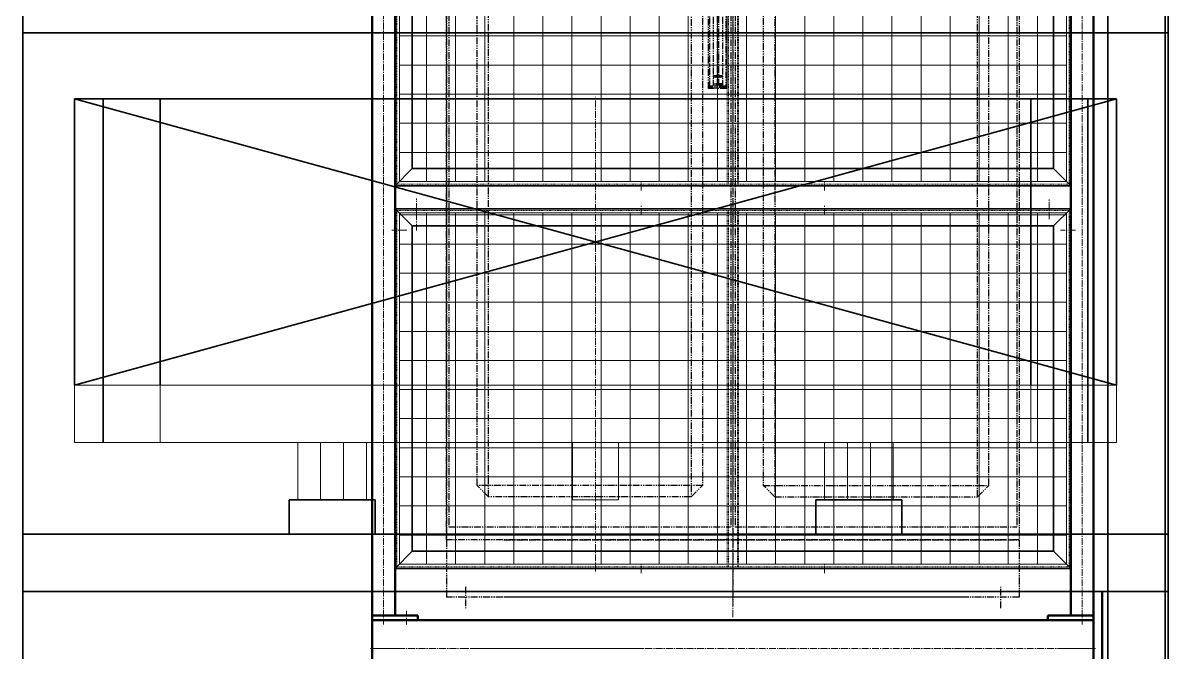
# Model space of a CAD drawing. Header units: millimetres. Extents: x -67280 to 67280, y -47520 to 47520.
# Drawn here: x 13962 to 15962, y 9119 to 10217 of the extents above; entities that cross this region are included whole.
import ezdxf

# ---------------------------------------------------------------- set-up
doc = ezdxf.new("R2010")
doc.units = ezdxf.units.MM
for name, pattern in [('双点画线', [22, 12, -2, 2, -2, 2, -2]), ('点画线', [18, 12, -2, 2, -2]), ('虚线', [2, 1, -1])]:
    doc.linetypes.add(name, pattern=pattern)
for name, color, linetype, lineweight in [('7', 30, '双点画线', 18), ('ACADCAXA细实线层', 3, 'Continuous', 18), ('EB0', 7, 'Continuous', 35), ('EB0_1', 7, 'Continuous', 35), ('中心线层', 1, '点画线', 18), ('剖面线层', 6, 'Continuous', 18), ('尺寸线层', 4, 'Continuous', 18), ('粗实线层', 7, 'Continuous', 35), ('细实线层', 3, 'Continuous', 18), ('虚线层', 100, '虚线', 18)]:
    doc.layers.add(name, color=color, linetype=linetype, lineweight=lineweight)

# ---------------------------------------------------------------- blocks, each defined once
blk = doc.blocks.new('*X1464')
at = {"layer": 'EB0_1'}
for p, q in [((0, -47), (1180, -47)), ((0, -675), (0, -47)), ((30, -77), (0, -47)), ((1150, -77), (1180, -47)), ((1180, -47), (1180, -675)), ((30, -77), (1150, -77)), ((30, -645), (30, -77)), ((1150, -77), (1150, -645)), ((0, -675), (30, -645)), ((1150, -645), (30, -645)), ((1150, -645), (1180, -675)), ((1180, -675), (0, -675))]:
    blk.add_line(p, q, dxfattribs=at)
at = {"layer": '中心线层', "linetype": '点画线', "lineweight": 18}
for p, q in [((37.5, -85.3), (37.5, -29.2)), ((1142.5, -65.2), (1142.5, -29.2)), ((430, -58), (430, -42)), ((750, -58), (750, -42)), ((20.5, -84.5), (-5.5, -84.5)), ((1188, -84.5), (1162, -84.5)), ((430, -683), (430, -667)), ((750, -683), (750, -667))]:
    blk.add_line(p, q, dxfattribs=at)
at = {"layer": '中心线层'}
blk.add_line((590, -675), (590, -37), dxfattribs=at)
at = {"layer": '剖面线层', "color": 3, "linetype": 'Continuous', "lineweight": 18}
for p, q in [((1172.5, -54.1), (7.5, -54.1)), ((7.5, -667.5), (7.5, -54.5)), ((1172.5, -57.9), (7.5, -57.9)), ((54.9, -667.5), (54.9, -54.5)), ((105.7, -667.5), (105.7, -54.5)), ((156.5, -667.5), (156.5, -54.5)), ((207.3, -667.5), (207.3, -54.5)), ((258.1, -667.5), (258.1, -54.5)), ((308.9, -667.5), (308.9, -54.5)), ((359.7, -667.5), (359.7, -54.5)), ((410.5, -667.5), (410.5, -54.5)), ((461.3, -667.5), (461.3, -54.5)), ((512.1, -667.5), (512.1, -54.5)), ((562.9, -667.5), (562.9, -54.5)), ((613.7, -667.5), (613.7, -54.5)), ((664.5, -667.5), (664.5, -54.5)), ((715.3, -667.5), (715.3, -54.5)), ((766.1, -667.5), (766.1, -54.5)), ((816.9, -667.5), (816.9, -54.5)), ((867.7, -667.5), (867.7, -54.5)), ((918.5, -667.5), (918.5, -54.5)), ((969.3, -667.5), (969.3, -54.5)), ((1020.1, -667.5), (1020.1, -54.5)), ((1070.9, -667.5), (1070.9, -54.5)), ((1121.7, -667.5), (1121.7, -54.5)), ((1172.5, -667.5), (1172.5, -54.5)), ((1172.5, -108.7), (7.5, -108.7)), ((1172.5, -159.5), (7.5, -159.5)), ((1172.5, -210.3), (7.5, -210.3)), ((1172.5, -261.1), (7.5, -261.1)), ((1172.5, -311.9), (7.5, -311.9)), ((1172.5, -362.7), (7.5, -362.7)), ((1172.5, -413.5), (7.5, -413.5)), ((1172.5, -464.3), (7.5, -464.3)), ((1172.5, -515.1), (7.5, -515.1)), ((1172.5, -565.9), (7.5, -565.9)), ((1172.5, -616.7), (7.5, -616.7))]:
    blk.add_line(p, q, dxfattribs=at)
at = {"layer": '细实线层'}
for p, q in [((7.5, -54.5), (1172.5, -54.5)), ((1172.5, -667.5), (7.5, -667.5))]:
    blk.add_line(p, q, dxfattribs=at)
at = {"layer": '虚线层'}
for p, q in [((3, -50), (1177, -50)), ((3, -672), (3, -50)), ((580, -672), (580, -50)), ((582, -672), (582, -50)), ((598, -672), (598, -50)), ((600, -672), (600, -50)), ((1177, -50), (1177, -672)), ((1177, -672), (3, -672))]:
    blk.add_line(p, q, dxfattribs=at)
blk = doc.blocks.new('*X1465')
at = {"layer": 'EB0_1'}
for p, q in [((0, -47), (1180, -47)), ((0, -675), (0, -47)), ((30, -77), (0, -47)), ((1150, -77), (1180, -47)), ((1180, -47), (1180, -675)), ((30, -77), (1150, -77)), ((30, -645), (30, -77)), ((1150, -77), (1150, -645)), ((0, -675), (30, -645)), ((1150, -645), (30, -645)), ((1150, -645), (1180, -675)), ((1180, -675), (0, -675))]:
    blk.add_line(p, q, dxfattribs=at)
at = {"layer": '中心线层', "linetype": '点画线', "lineweight": 18}
for p, q in [((37.5, -85.3), (37.5, -29.2)), ((1142.5, -65.2), (1142.5, -29.2)), ((430, -58), (430, -42)), ((750, -58), (750, -42)), ((20.5, -84.5), (-5.5, -84.5)), ((1188, -84.5), (1162, -84.5)), ((430, -683), (430, -667)), ((750, -683), (750, -667))]:
    blk.add_line(p, q, dxfattribs=at)
at = {"layer": '中心线层'}
blk.add_line((590, -675), (590, -37), dxfattribs=at)
at = {"layer": '剖面线层', "color": 3, "linetype": 'Continuous', "lineweight": 18}
for p, q in [((1172.5, -54.1), (7.5, -54.1)), ((7.5, -667.5), (7.5, -54.5)), ((1172.5, -57.9), (7.5, -57.9)), ((54.9, -667.5), (54.9, -54.5)), ((105.7, -667.5), (105.7, -54.5)), ((156.5, -667.5), (156.5, -54.5)), ((207.3, -667.5), (207.3, -54.5)), ((258.1, -667.5), (258.1, -54.5)), ((308.9, -667.5), (308.9, -54.5)), ((359.7, -667.5), (359.7, -54.5)), ((410.5, -667.5), (410.5, -54.5)), ((461.3, -667.5), (461.3, -54.5)), ((512.1, -667.5), (512.1, -54.5)), ((562.9, -667.5), (562.9, -54.5)), ((613.7, -667.5), (613.7, -54.5)), ((664.5, -667.5), (664.5, -54.5)), ((715.3, -667.5), (715.3, -54.5)), ((766.1, -667.5), (766.1, -54.5)), ((816.9, -667.5), (816.9, -54.5)), ((867.7, -667.5), (867.7, -54.5)), ((918.5, -667.5), (918.5, -54.5)), ((969.3, -667.5), (969.3, -54.5)), ((1020.1, -667.5), (1020.1, -54.5)), ((1070.9, -667.5), (1070.9, -54.5)), ((1121.7, -667.5), (1121.7, -54.5)), ((1172.5, -667.5), (1172.5, -54.5)), ((1172.5, -108.7), (7.5, -108.7)), ((1172.5, -159.5), (7.5, -159.5)), ((1172.5, -210.3), (7.5, -210.3)), ((1172.5, -261.1), (7.5, -261.1)), ((1172.5, -311.9), (7.5, -311.9)), ((1172.5, -362.7), (7.5, -362.7)), ((1172.5, -413.5), (7.5, -413.5)), ((1172.5, -464.3), (7.5, -464.3)), ((1172.5, -515.1), (7.5, -515.1)), ((1172.5, -565.9), (7.5, -565.9)), ((1172.5, -616.7), (7.5, -616.7))]:
    blk.add_line(p, q, dxfattribs=at)
at = {"layer": '细实线层'}
for p, q in [((7.5, -54.5), (1172.5, -54.5)), ((1172.5, -667.5), (7.5, -667.5))]:
    blk.add_line(p, q, dxfattribs=at)
at = {"layer": '虚线层'}
for p, q in [((3, -50), (1177, -50)), ((3, -672), (3, -50)), ((580, -672), (580, -50)), ((582, -672), (582, -50)), ((598, -672), (598, -50)), ((600, -672), (600, -50)), ((1177, -50), (1177, -672)), ((1177, -672), (3, -672))]:
    blk.add_line(p, q, dxfattribs=at)
blk = doc.blocks.new('*X1463')
at = {"layer": '7', "linetype": '双点画线', "lineweight": 25}
for p, q in [((-644.9, -271.5), (-644.9, -2232)), ((-1144.9, -318), (-1145, -2118)), ((-1145, -2118), (-1144.9, -318)), ((-144.9, -318), (-145, -2118)), ((-1140.9, -320.5), (-1141, -2095.5)), ((-1140.9, -320.5), (-1141, -2095.5)), ((-648.9, -320.5), (-648.9, -2095.5)), ((-640.9, -320.5), (-640.9, -2095.5)), ((-148.9, -320.5), (-149, -2095.5)), ((-1071.9, -2043), (-1071.9, -373)), ((-717.9, -373), (-717.9, -2043)), ((-571.9, -373), (-571.9, -2043)), ((-217.9, -2043), (-217.9, -373)), ((-1091.9, -2023), (-1091.9, -393)), ((-697.9, -393), (-697.9, -2023)), ((-591.9, -393), (-591.9, -2023)), ((-197.9, -2023), (-197.9, -393)), ((-679.4, -1183.8), (-679.4, -1324.3)), ((-672.4, -1181.3), (-672.4, -1322.3)), ((-670.4, -1181.3), (-670.4, -1322.3)), ((-663.4, -1183.8), (-663.4, -1324.3)), ((-672.4, -1308.3), (-679.4, -1308.3)), ((-672.4, -1310.3), (-679.4, -1310.3)), ((-663.4, -1308.3), (-670.4, -1308.3)), ((-663.4, -1310.3), (-670.4, -1310.3)), ((-657.4, -1326.3), (-685.4, -1326.3)), ((-663.4, -1322.3), (-679.4, -1322.3)), ((-663.4, -1324.3), (-679.4, -1324.3)), ((-1145, -1933.9), (-1144.9, -1484)), ((-697.9, -2023), (-1091.9, -2023)), ((-1071.9, -2043), (-1091.9, -2023)), ((-717.9, -2043), (-697.9, -2023)), ((-571.9, -2043), (-591.9, -2023)), ((-591.9, -2023), (-197.9, -2023)), ((-217.9, -2043), (-197.9, -2023)), ((-717.9, -2043), (-1071.9, -2043)), ((-571.9, -2043), (-217.9, -2043)), ((-1141, -2095.5), (-648.9, -2095.5)), ((-640.9, -2095.5), (-149, -2095.5)), ((-1145, -2118), (-1145, -2218)), ((-145, -2118), (-1145, -2118)), ((-145, -2118), (-1045, -2118)), ((-145, -2118), (-1045, -2118)), ((-1045, -2118), (-145, -2118)), ((-145, -2118), (-145, -2218)), ((-145, -2218), (-1145, -2218)), ((-1112.3, -2200), (-1112.3, -2237.5)), ((-245, -2218), (-1045, -2218)), ((-177.3, -2237.5), (-177.3, -2200))]:
    blk.add_line(p, q, dxfattribs=at)
for points in [[(-657.4, -1102.3), (-657.4, -1328.3), (-685.4, -1328.3), (-685.4, -1102.3)], [(-657.4, -1129.3), (-655.4, -1129.3), (-655.4, -1330.3), (-687.4, -1330.3), (-687.4, -1129.3), (-685.4, -1129.3)]]:
    blk.add_lwpolyline(points, dxfattribs=at)
at = {"layer": 'EB0', "linetype": 'Continuous', "lineweight": 50}
for p, q in [((-1275, -2250), (-1275, -136)), ((-1235, -2250), (-1235, -136)), ((-55, -2250), (-55, -136)), ((-15, -2250), (-15, -136)), ((0, -2208), (0, -2408)), ((-1275, -2250), (-1270, -2250)), ((-1275, -2258), (-1275, -2250)), ((-1275, -2250), (-1195, -2250)), ((-1195, -2258), (-1275, -2258)), ((-1275, -2258), (-1275, -2358)), ((-15, -2258), (-1275, -2258)), ((-1275, -2258), (-1275, -2358)), ((-1275, -2258), (-1275, -2358)), ((-1195, -2250), (-1270, -2250)), ((-1195, -2258), (-1270, -2258)), ((-1269, -2250), (-1231, -2250)), ((-1195, -2258), (-1195, -2250)), ((-95, -2258), (-95, -2250)), ((-95, -2250), (-15, -2250)), ((-15, -2258), (-95, -2258)), ((-15, -2250), (-15, -2258)), ((-15, -2358), (-15, -2258)), ((-15, -2258), (-15, -2358)), ((-15, -2358), (-15, -2258))]:
    blk.add_line(p, q, dxfattribs=at)
at = {"layer": 'EB0'}
for p, q in [((-15, -2148), (-15, -2208)), ((-55, -2168), (-1235, -2168)), ((-55, -2208), (-1235, -2208))]:
    blk.add_line(p, q, dxfattribs=at)
at = {"layer": '中心线层'}
for p, q in [((-1255, -2253), (-1255, -133)), ((-645, -2253), (-645, -133)), ((-35, -2253), (-35, -133)), ((-1215, -2266), (-1215, -2256.4)), ((-12, -2308), (-1278, -2308)), ((-1052, -2308), (-1118, -2308)), ((-832, -2308), (-1088, -2308)), ((-802, -2308), (-868, -2308))]:
    blk.add_line(p, q, dxfattribs=at)
at = {"layer": '中心线层', "linetype": '点画线', "lineweight": 18}
for p, q in [((-1255, -2241.9), (-1255, -2266)), ((-1215, -2266), (-1215, -2242.2)), ((-35, -2241.9), (-35, -2266)), ((-1224, -2308), (-1278, -2308)), ((-66, -2308), (-12, -2308))]:
    blk.add_line(p, q, dxfattribs=at)
at = {"layer": '粗实线层'}
for p, q in [((0, -2208), (-15, -2208)), ((-15, -2208), (-15, -2258))]:
    blk.add_line(p, q, dxfattribs=at)
at = {"layer": '虚线层', "linetype": '虚线', "lineweight": 18}
blk.add_line((-15, -2208), (-15, -2258), dxfattribs=at)
at = {"layer": '虚线层', "linetype": 'Continuous', "lineweight": 50}
for p, q in [((-1275, -2358), (-1275, -2258)), ((-15, -2258), (-15, -2358))]:
    blk.add_line(p, q, dxfattribs=at)
at = {"layer": 'EB0'}
for name, p in [('*X1465', (-1235, -825)), ('*X1464', (-1235, -1493))]:
    blk.add_blockref(name, p, dxfattribs=at)
blk = doc.blocks.new('*X1452')
at = {"layer": 'EB0'}
blk.add_line((-250, 10463.2), (-250, -44.7), dxfattribs=at)
at = {"layer": 'EB0_1'}
blk.add_line((-350, 30), (-350, 10349), dxfattribs=at)
at = {"layer": 'EB0'}
blk.add_blockref('*X1463', (-360, 3408), dxfattribs=at)
blk = doc.blocks.new('*X1439')
at = {"layer": 'EB0'}
blk.add_blockref('*X1452', (895, 70), dxfattribs=at)

msp = doc.modelspace()

# ---------------------------------------------------------------- linework, layer by layer
at = {"layer": 'ACADCAXA细实线层', "color": 2, "linetype": 'Continuous', "lineweight": 18}
for p, q in [((14052.031, 9584.786), (15872.031, 9584.786)), ((14052.031, 9484.786), (15872.031, 9484.786)), ((14442.031, 9384.786), (14442.031, 9484.786)), ((14522.031, 9384.786), (14522.031, 9484.786)), ((14922.031, 9384.786), (14922.031, 9484.786)), ((15002.031, 9384.786), (15002.031, 9484.786)), ((15402.031, 9384.786), (15402.031, 9484.786)), ((15482.031, 9384.786), (15482.031, 9484.786)), ((14442.031, 9384.786), (14522.031, 9384.786)), ((14922.031, 9384.786), (15002.031, 9384.786)), ((15402.031, 9384.786), (15482.031, 9384.786))]:
    msp.add_line(p, q, dxfattribs=at)
at = {"layer": 'EB0'}
for p, q in [((13962.031, 7599.786), (13962.031, 18849.786)), ((15962.031, 7599.786), (15962.031, 18849.786)), ((13962.031, 10199.786), (15962.031, 10199.786)), ((14202.031, 10199.786), (15962.031, 10199.786)), ((14427.031, 9324.786), (14427.031, 9384.786)), ((14577.031, 9384.786), (14427.031, 9384.786)), ((14577.031, 9324.786), (14577.031, 9384.786)), ((15347.031, 9384.786), (15497.031, 9384.786)), ((15347.031, 9324.786), (15347.031, 9384.786)), ((15497.031, 9324.786), (15497.031, 9384.786)), ((13962.031, 9324.786), (15962.031, 9324.786)), ((14202.031, 9324.786), (15962.031, 9324.786)), ((13962.031, 9224.786), (15962.031, 9224.786)), ((14202.031, 9224.786), (15962.031, 9224.786))]:
    msp.add_line(p, q, dxfattribs=at)
at = {"layer": 'EB0', "color": 2}
for p, q in [((14052.031, 10084.786), (15872.031, 10084.786)), ((15872.031, 10084.786), (14052.031, 9584.786)), ((14052.031, 10084.786), (15872.031, 9584.786)), ((14052.031, 9584.786), (14052.031, 10084.786)), ((15872.031, 9584.786), (15872.031, 10084.786))]:
    msp.add_line(p, q, dxfattribs=at)
at = {"layer": 'EB0', "color": 4}
for p, q in [((14102.031, 9584.786), (14102.031, 10084.786)), ((15822.031, 9584.786), (15822.031, 10084.786)), ((14102.031, 9484.786), (14102.031, 9584.786)), ((15822.031, 9484.786), (15822.031, 9584.786))]:
    msp.add_line(p, q, dxfattribs=at)
at = {"layer": 'EB0', "color": 5}
for p, q in [((14202.031, 9584.786), (14202.031, 10084.786)), ((15722.031, 9584.786), (15722.031, 10084.786))]:
    msp.add_line(p, q, dxfattribs=at)
at = {"layer": '中心线层'}
msp.add_line((14962.031, 9259.422), (14962.031, 10087.786), dxfattribs=at)
at = {"layer": '尺寸线层'}
for p, q in [((13962.031, 7599.786), (13962.031, 18849.786)), ((15962.031, 7599.786), (15962.031, 18849.786)), ((14482.031, 9384.786), (14482.031, 9484.786)), ((14562.031, 9384.786), (14562.031, 9484.786)), ((15362.031, 9384.786), (15362.031, 9484.786)), ((15442.031, 9384.786), (15442.031, 9484.786))]:
    msp.add_line(p, q, dxfattribs=at)
at = {"layer": '细实线层'}
for p, q in [((14052.031, 9484.786), (14052.031, 9584.786)), ((15872.031, 9484.786), (15872.031, 9584.786))]:
    msp.add_line(p, q, dxfattribs=at)
at = {"layer": '细实线层', "color": 5}
for p, q in [((14202.031, 9484.786), (14202.031, 9584.786)), ((15722.031, 9484.786), (15722.031, 9584.786))]:
    msp.add_line(p, q, dxfattribs=at)

# ---------------------------------------------------------------- next in the draw order: block references
at = {"layer": '尺寸线层'}
msp.add_blockref('*X1439', (15312.039, 7954.786), dxfattribs=at)

doc.saveas('drawing.dxf')
